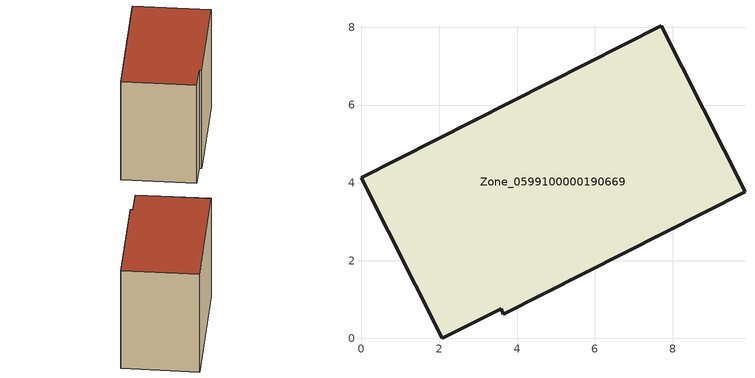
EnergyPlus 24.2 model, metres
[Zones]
Zone_0599100000190669
 floor ground (C_G): 3.59,0.76 2.08,0 0,4.13 7.71,8.04 9.86,3.77 3.65,0.62 z0
 wall outside (C_F): 7.71,8.04 0,4.13 2.08,0 3.59,0.76 3.65,0.62 9.86,3.77 7.71,8.04 z0:6.96
 roof outside (C_R): 3.65,0.62 9.86,3.77 7.71,8.04 0,4.13 2.08,0 3.59,0.76 z6.96
[BUILDING]
Pand.0599100000190669: North Axis=0; Terrain=City; Loads Convergence Tolerance Value=0.04; Temperature Convergence Tolerance Value=0.4; Solar Distribution=FullExterior; Maximum Number of Warmup Days=25; Minimum Number of Warmup Days=1
[Site:Location]
Rotterdam.The.Hague.AP_ZH_NLD Design_Conditions: Latitude=51.96; Longitude=4.45; Time Zone=1; Elevation=-4.5
[SITE:GROUNDTEMPERATURE:BUILDINGSURFACE]
18, 18, 18, 18, 18, 18, 18, 18, 18, 18, 18, 18
[MATERIAL] Thermal Absorptance=0.9; Solar Absorptance=0.7; Visible Absorptance=0.7
Name | Roughness | Thickness | Conductivity | Density | Specific Heat
G.TC.1946 | MediumSmooth | 0.15 | 1 | 540 | 1210
F.TC.1946 | Rough | 0.3 | 0.857143 | 1920 | 840
R.TC.1946 | MediumRough | 0.2 | 0.909091 | 1500 | 1000
[CONSTRUCTION]
C_G: G.TC.1946
C_F: F.TC.1946
C_R: R.TC.1946
[ZONE]
Zone_0599100000190669: Type=1; Multiplier=1; Ceiling Height=Autocalculate; Volume=Autocalculate; Floor Area=autocalculate; Part of Total Floor Area=Yes
[ZONEINFILTRATION:DESIGNFLOWRATE]
Infil_Zone_0599100000190669: Zone or ZoneList or Space or SpaceList=Zone_0599100000190669; Schedule=AlwaysOn; Design Flow Rate Calculation Method=Flow/Area; Flow Rate per Floor Area=0.003; Constant Term Coefficient=1; Temperature Term Coefficient=0; Velocity Term Coefficient=0; Velocity Squared Term Coefficient=0
[HVACTEMPLATE:ZONE:IDEALLOADSAIRSYSTEM]
Zone_0599100000190669: Maximum Heating Supply Air Temperature=50; Minimum Cooling Supply Air Temperature=13; Maximum Heating Supply Air Humidity Ratio=0.0156; Minimum Cooling Supply Air Humidity Ratio=0.0077; Heating Limit=NoLimit; Cooling Limit=NoLimit; Dehumidification Control Type=ConstantSensibleHeatRatio; Cooling Sensible Heat Ratio=0.7; Dehumidification Setpoint=60; Humidification Control Type=None; Humidification Setpoint=30; Outdoor Air Method=None; Outdoor Air Flow Rate per Person=0.00944; Outdoor Air Flow Rate per Zone Floor Area=0; Outdoor Air Flow Rate per Zone=0; Demand Controlled Ventilation Type=None; Outdoor Air Economizer Type=NoEconomizer; Heat Recovery Type=None; Sensible Heat Recovery Effectiveness=0.7; Latent Heat Recovery Effectiveness=0.65
[ZONECONTROL:THERMOSTAT]
ThermostatControl_Zone_0599100000190669: Zone or ZoneList=Zone_0599100000190669; Control Type Schedule=DualSetpointControlType; Control 1=Thermostat_Zone_0599100000190669; Temperature Difference Between Cutout And Setpoint=0
[THERMOSTATSETPOINT:DUALSETPOINT]
Thermostat_Zone_0599100000190669: Heating Setpoint Temperature Schedule=HeatingSetpoint_Zone_0599100000190669; Cooling Setpoint Temperature Schedule=CoolingSetpoint_Zone_0599100000190669
[SCHEDULE:COMPACT]
HeatingSetpoint_Zone_0599100000190669: Through: 12/31, For: AllDays, Until: 24:00, 21
CoolingSetpoint_Zone_0599100000190669: Through: 12/31, For: AllDays, Until: 24:00, 24
DualSetpointControlType: Through: 12/31, For: AllDays, Until: 24:00, 4
AlwaysOn: Through: 12/31, For: AllDays, Until: 24:00, 1
